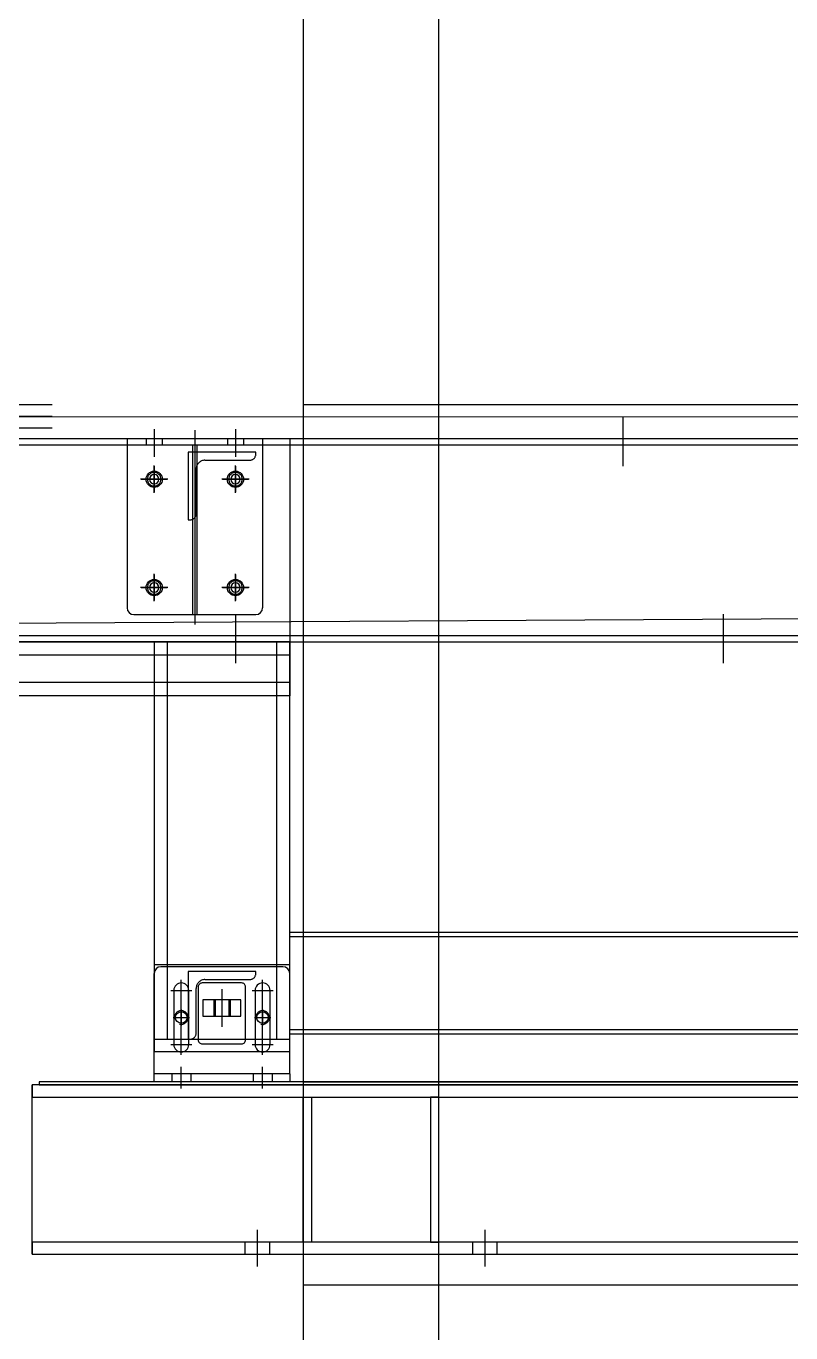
# Model space of a CAD drawing. Extents: x 0 to 210250, y -124674 to 148500.
# Drawn here: x 181222 to 181787, y -108989 to -108024 of the extents above; entities that cross this region are included whole.
import ezdxf

# ---------------------------------------------------------------- set-up
doc = ezdxf.new("R2010")
doc.units = 0
doc.header["$LTSCALE"] = 400
for name, pattern in [('CENTER', [23, 20, -1, 1, -1]), ('DASHED', [0.75, 0.5, -0.25]), ('HIDDEN', [9.525, 6.35, -3.175])]:
    doc.linetypes.add(name, pattern=pattern)
doc.layers.get('0').update_dxf_attribs({"linetype": 'CONTINUOUS'})
for name, color, linetype in [('CV', 92, 'CONTINUOUS'), ('DASHED', 4, 'DASHED'), ('DIM', 2, 'CONTINUOUS'), ('GZ_3', 8, 'HIDDEN'), ('GZ_4', 4, 'CENTER'), ('GZ_Qoo02', 2, 'CONTINUOUS'), ('GZ_Qoo04', 4, 'CONTINUOUS'), ('GZ_Qoo06', 6, 'CONTINUOUS'), ('GZ_Qoo10', 181, 'CONTINUOUS'), ('SS400-PL2.3', 111, 'CONTINUOUS'), ('SS400H-125x125x6.5x9', 220, 'CONTINUOUS')]:
    doc.layers.add(name, color=color, linetype=linetype)
doc.styles.add('CHINESET', font='romans.shx', dxfattribs={"bigfont": 'chineset.shx'})
doc.styles.get("Standard").update_dxf_attribs({"font": 'ISOCP.SHX', "bigfont": 'CHINESET.SHX'})
doc.dimstyles.new('AM_ISO$7', dxfattribs={"dimscale": 300, "dimtxt": 3.5, "dimasz": 3.5, "dimexe": 1, "dimexo": 1, "dimgap": 1.5, "dimtad": 1, "dimdsep": 46, "dimtxsty": 'Standard', "dimcen": 0, "dimclrd": 256, "dimclre": 256, "dimclrt": 256, "dimadec": 0, "dimazin": 2, "dimtp": 0.1, "dimtm": 0.1, "dimtfac": 0.71, "dimtmove": 0, "dimatfit": 3, "dimfxl": 0, "dimlwd": -1, "dimlwe": -1, "dimarcsym": 0})

# ---------------------------------------------------------------- blocks, each defined once
blk = doc.blocks.new('A$C1DDB78D6')
at = {"layer": 'SS400H-125x125x6.5x9', "color": 0}
blk.add_line((-62.5, 1500), (62.5, 1500), dxfattribs=at)
for points in [[(-62.5, -1500), (-53.5, -1500), (-53.5, 1500), (-62.5, 1500)], [(53.5, -1500), (62.5, -1500), (62.5, 1500), (53.5, 1500)]]:
    blk.add_lwpolyline(points, close=True, dxfattribs=at)
blk = doc.blocks.new('_18孔2前視')
at = {"layer": 'DASHED', "ltscale": 0.125}
for p, q in [((-9, 9), (-9, 0)), ((9, 9), (9, 0))]:
    blk.add_line(p, q, dxfattribs=at)
at = {"layer": 'GZ_4'}
blk.add_line((0, 18), (0, -9), dxfattribs=at)
blk = doc.blocks.new('A$C6FBA3990F')
for points in [[(2700, 9), (2700, 116), (2706, 116), (2706, 9)], [(2800, 9), (2800, 116), (2794, 116), (2794, 9)]]:
    blk.add_lwpolyline(points, close=True)
at = {"layer": 'SS400-PL2.3', "color": 0}
blk.add_lwpolyline([(5, 125), (5, 127.3), (2995, 127.3), (2995, 125)], close=True, dxfattribs=at)
at = {"xscale": -1, "rotation": 270}
blk.add_blockref('A$C1DDB78D6', (1500, 62.5), dxfattribs=at)
at = {"xscale": -1}
for p in [(2666, 0), (2834, 0)]:
    blk.add_blockref('_18孔2前視', p, dxfattribs=at)
blk = doc.blocks.new('A$C78D54A-70-1')
for p, q in [((-50, 0), (-50, 80)), ((45, 85), (-45, 85)), ((50, 6), (50, 80)), ((50, 6), (-50, 6)), ((50, 0), (-50, 0)), ((50, 6), (50, 0))]:
    blk.add_line(p, q)
for points in [[(-24.5, 67.5, 1), (-35.5, 67.5), (-35.5, 27.5, 1), (-24.5, 27.5)], [(-17.5, 31, 0.414214), (-14.5, 28), (14.5, 28, 0.414214), (17.5, 31), (17.5, 70, 0.414214), (14.5, 73), (-14.5, 73, 0.414214), (-17.5, 70)], [(35.5, 67.5, 1), (24.5, 67.5), (24.5, 27.5, 1), (35.5, 27.5)]]:
    blk.add_lwpolyline(points, format="xyb", close=True)
for centre, start, end in [((-45, 80), 90, 180), ((45, 80), 0, 90)]:
    blk.add_arc(centre, 5, start, end)
at = {"layer": 'GZ_3'}
for p, q in [((-37, 6), (-37, 0)), ((-23, 6), (-23, 0)), ((23, 6), (23, 0)), ((37, 6), (37, 0))]:
    blk.add_line(p, q, dxfattribs=at)
at = {"layer": 'GZ_4'}
for p, q in [((-30, 19.8), (-30, 75.2)), ((30, 19.8), (30, 75.2)), ((-37.7, 67.5), (-22.3, 67.5)), ((22.3, 67.5), (37.7, 67.5)), ((-37.7, 27.5), (-22.3, 27.5)), ((22.3, 27.5), (37.7, 27.5)), ((-30, -5), (-30, 11)), ((30, -5), (30, 11))]:
    blk.add_line(p, q, dxfattribs=at)
blk = doc.blocks.new('A$C19BA73F2')
at = {"layer": 'GZ_4'}
blk.add_lwpolyline([(189.43, 78.4), (105.16, 78.4), (77.64, 75.81, 0.387031), (8.75, 0.15, 0.387031)], format="xyb", dxfattribs=at)
at = {"layer": 'GZ_Qoo06'}
for points in [[(189.43, 87), (104.75, 87), (76.82, 84.38, 0.387031), (0, 0, 1)], [(189.43, 69.8), (105.57, 69.8), (78.46, 67.25, 0.387031), (17.5, 0.3, 0.387031)]]:
    blk.add_lwpolyline(points, format="xyb", dxfattribs=at)
blk = doc.blocks.new('A$C356F1CE9-5')
for p, q in [((-80, 30), (20, 30)), ((-80, 30), (-80, -95)), ((20, 30), (20, -95)), ((-75, -100), (15, -100))]:
    blk.add_line(p, q)
for centre in [(-60, 0), (0, 0), (-60, -80), (0, -80)]:
    blk.add_circle(centre, 6)
for centre, start, end in [((-75, -95), 180, 270), ((15, -95), 270, 0)]:
    blk.add_arc(centre, 5, start, end)
at = {"layer": 'GZ_3'}
for p, q in [((-66, 30), (-66, 25.5)), ((-54, 30), (-54, 25.5)), ((-6, 30), (-6, 25.5)), ((6, 30), (6, 25.5)), ((-80, 25.5), (20, 25.5)), ((-31.6, 25.5), (-31.6, -100)), ((-28.4, 25.5), (-28.4, -100))]:
    blk.add_line(p, q, dxfattribs=at)
at = {"layer": 'GZ_4'}
for p, q in [((-60, 37.03), (-60, 16.45)), ((-30, 36.13), (-30, -105.77)), ((0, 37.03), (0, 16.45)), ((-69.6, 0), (-50.4, 0)), ((-60, 9.6), (-60, -9.6)), ((-9.6, 0), (9.6, 0)), ((0, 9.6), (0, -9.6)), ((-60, -70.4), (-60, -89.6)), ((0, -70.4), (0, -89.6)), ((-69.6, -80), (-50.4, -80)), ((-9.6, -80), (9.6, -80))]:
    blk.add_line(p, q, dxfattribs=at)
blk = doc.blocks.new('SCR1-64591864')
blk.add_circle((0, 0), 4.25)
at = {"layer": 'GZ_3'}
blk.add_arc((0, 0), 5, 255, 195, dxfattribs=at)
at = {"layer": 'GZ_4'}
for p, q in [((-6, 0), (6, 0)), ((0, 6), (0, -6))]:
    blk.add_line(p, q, dxfattribs=at)
blk = doc.blocks.new('A$C6E163F1D-2')
blk.add_line((50, 36), (50, 64))
for points in [[(-50, 0), (50, 0), (50, 64), (-50, 64)], [(-14, 26), (14, 26), (14, 38), (-14, 38)]]:
    blk.add_lwpolyline(points, close=True)
at = {"layer": 'GZ_3', "linetype": 'HIDDEN'}
for p, q in [((-6, 38), (-6, 26)), ((-5, 38), (-5, 26)), ((5, 38), (5, 26)), ((6, 38), (6, 26))]:
    blk.add_line(p, q, dxfattribs=at)
at = {"layer": 'GZ_4'}
blk.add_line((0, 46), (0, 18), dxfattribs=at)
for p in [(-30, 25), (30, 25)]:
    blk.add_blockref('SCR1-64591864', p)
blk = doc.blocks.new('A$C0DF1153B-2')
blk.add_blockref('A$C6E163F1D-2', (65, 0, 0))
blk = doc.blocks.new('L-F50X50X6')
for p, q in [((1.5, 50), (0, 50)), ((0, 50), (0, 0)), ((6, 12.5), (6, 45.5)), ((0, 0), (50, 0)), ((45.5, 6), (12.5, 6)), ((50, 0), (50, 1.5))]:
    blk.add_line(p, q)
for centre, radius, start, end in [((1.5, 45.5), 4.5, 0, 90), ((12.5, 12.5), 6.5, 180, 270), ((45.5, 1.5), 4.5, 0, 90)]:
    blk.add_arc(centre, radius, start, end)
blk = doc.blocks.new('M10 牙')
blk.add_circle((0, 0), 3.5)
at = {"layer": 'GZ_3'}
blk.add_circle((0, 0), 5, dxfattribs=at)
at = {"layer": 'GZ_4'}
for p, q in [((0, -10.15), (0, 10.15)), ((-10.15, 0), (10.15, 0))]:
    blk.add_line(p, q, dxfattribs=at)
blk = doc.blocks.new('A$C158526256-2')
for p, q in [((11926.93, -15165.01), (12261.93, -15165.01)), ((12023.93, -15165.01), (14911.93, -15165.01)), ((12261.93, -15165.01), (12261.93, -15315.01)), ((11911.93, -15315.01), (12261.93, -15315.01)), ((12061.93, -15315.01), (12906.93, -15315.01))]:
    blk.add_line(p, q)
at = {"layer": 'GZ_3'}
for p, q in [((12023.93, -15169.51), (14911.93, -15169.51)), ((12061.93, -15310.51), (14841.93, -15310.51))]:
    blk.add_line(p, q, dxfattribs=at)
at = {"layer": 'GZ_4'}
for p, q in [((12507.93, -15149.26), (12507.93, -15185.26)), ((12191.93, -15158.97), (12191.93, -15302.36)), ((12221.93, -15294.76), (12221.93, -15330.76)), ((12581.93, -15294.76), (12581.93, -15330.76))]:
    blk.add_line(p, q, dxfattribs=at)
at = {"xscale": -1}
for p in [(12161.93, -15195.01), (12221.93, -15195.01), (12161.93, -15275.01), (12221.93, -15275.01)]:
    blk.add_blockref('M10 牙', p, dxfattribs=at)
at = {"layer": 'GZ_3', "rotation": 270.0000000000003}
blk.add_blockref('L-F50X50X6', (12186.93, -15175.01), dxfattribs=at)
blk = doc.blocks.new('A$C0D192D93')
at = {"layer": 'GZ_Qoo02'}
for p, q in [((-280, 0), (-280, -40)), ((0, 0), (-280, 0)), ((0, 0), (0, -40)), ((0, -10), (-280, -10)), ((0, -30), (-280, -30)), ((0, -40), (-280, -40))]:
    blk.add_line(p, q, dxfattribs=at)
blk = doc.blocks.new('A$C02CA72C9B01-2F')
for p, q in [((-49, 293.5), (-49, -9)), ((51, -9), (51, 293.5)), ((51, 79), (1221, 79)), ((51, 4), (1221, 4)), ((-49, -9), (51, -9))]:
    blk.add_line(p, q)
at = {"layer": 'GZ_3'}
for p, q in [((-39.5, 293.5), (-39.5, 0)), ((41.5, 0), (41.5, 293.5)), ((51, 75.8), (1221, 75.8)), ((-49, 0), (51, 0)), ((51, 7.2), (1221, 7.2))]:
    blk.add_line(p, q, dxfattribs=at)
for name, p in [('A$C158526256-2', (-12210.93, 15608.51)), ('A$C0D192D93', (51, 293.5)), ('A$C0DF1153B-2', (-64, -9, 0))]:
    blk.add_blockref(name, p)
at = {"layer": 'GZ_3', "rotation": 270.0000000000004}
blk.add_blockref('L-F50X50X6', (-24, 50), dxfattribs=at)
blk = doc.blocks.new('A$C1B6760474-2')
at = {"layer": 'GZ_4'}
blk.add_lwpolyline([(3031.53, 171, -1), (3031.53, 19), (1376, 24.87, 0.416291), (1318.13, -33), (1322, -122, -1), (1170, -122), (1173.87, -33, 0.439879), (1116, 24.87), (86, 19, -0.959609), (78.89, 169.81), (106.41, 172.4), (3031.53, 171)], format="xyb", dxfattribs=at)
for name, p in [('A$C02CA72C9B01-2F', (315, -287.5)), ('A$C19BA73F2', (1.25, 94))]:
    blk.add_blockref(name, p)
at = {"layer": 'GZ_Qoo04'}
blk.add_blockref('A$C78D54A-70-1', (316, -319), dxfattribs=at)
at = {"layer": 'GZ_Qoo10'}
blk.add_blockref('A$C356F1CE9-5', (326, 126), dxfattribs=at)
blk = doc.blocks.new('A$C1B676043274-2')
blk.add_blockref('A$C1B6760474-2', (-316, 319))
at = {"layer": 'GZ_Qoo06', "xscale": -1}
blk.add_blockref('A$C6FBA3990F', (2860, -127.3), dxfattribs=at)

msp = doc.modelspace()

# ---------------------------------------------------------------- linework, layer by layer
for points in [[(181426.643, -120303.335), (181526.643, -120303.335), (181526.643, -97663.335), (181426.643, -97663.335)], [(181426.643, -108953.335), (184226.643, -108953.335), (184226.643, -108803.335), (181426.643, -108803.335)]]:
    msp.add_lwpolyline(points, close=True)
at = {"layer": 'CV'}
msp.add_lwpolyline([(184226.643, -108303.335), (181426.643, -108303.335), (181426.643, -108803.335), (184226.643, -108803.335)], close=True, dxfattribs=at)

# ---------------------------------------------------------------- block references
msp.add_blockref('A$C1B676043274-2', (181366.643, -108803.335))

# ---------------------------------------------------------------- leaders
at = {"layer": 'DIM'}
msp.add_leader([(180781.643, -112237.747), (192131.742, -95990.951), (199320.583, -95990.951)], dimstyle='AM_ISO$7', override={"dimscale": 250, "dimtxt": 3, "dimasz": 3, "dimgap": 1, "dimtad": 1, "dimtxsty": 'CHINESET', "dimclrt": 256, "dimtdec": 2}, dxfattribs=at)

doc.saveas('drawing.dxf')
